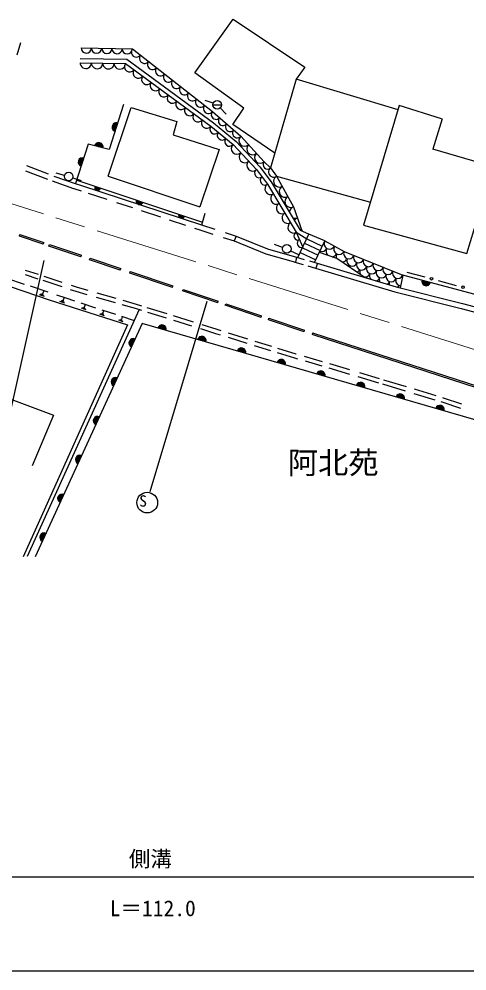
# Model space of a CAD drawing. Units: millimetres, scale not verified. Extents: x 40000 to 680000, y 20000 to 380000.
# Drawn here: x 112616 to 164550, y 205000 to 315468 of the extents above; entities that cross this region are included whole.
import ezdxf
from ezdxf.enums import TextEntityAlignment as Align

# ---------------------------------------------------------------- set-up
doc = ezdxf.new("R2010")
doc.units = ezdxf.units.MM
doc.header["$LTSCALE"] = 1000
doc.linetypes.add('CHAIN', pattern=[18.5, 12, -1.5, 3.5, -1.5])
for name, color, linetype, lineweight in [('M-BGD', 7, 'Continuous', 25), ('M-BMK', 2, 'CHAIN', 13), ('M-STR-HTXT', 7, 'Continuous', 13), ('M-STR-STR3', 7, 'Continuous', 25), ('M-STR-STRC', 7, 'Continuous', 25), ('M-TTL-BAND', 7, 'Continuous', 25)]:
    doc.layers.add(name, color=color, linetype=linetype, lineweight=lineweight)
doc.styles.add('ＭＳ ゴシック', font='')
doc.styles.get('ＭＳ ゴシック').set_extended_font_data('MS Gothic')

msp = doc.modelspace()

# ---------------------------------------------------------------- linework, layer by layer
at = {"layer": 'M-BGD'}
for p, q in [((133011, 309224), (137442, 315468)), ((137442, 315468), (145768, 309895)), ((112385, 311297), (112821, 312733)), ((119818, 312123), (125762, 312001)), ((125762, 312001), (135041, 304723)), ((119708, 310895), (125125, 310794)), ((125125, 310794), (135180, 303433)), ((119699, 310395), (124958, 310297)), ((124958, 310297), (134872, 303038)), ((145768, 309895), (144761, 308485)), ((138684, 305128), (133011, 309224)), ((144761, 308485), (141773, 298212)), ((156556, 304946), (144761, 308485)), ((135130, 305688), (134190, 306028)), ((122951, 297244), (125623, 305201)), ((124743, 305542), (123083, 300312)), ((125623, 305201), (130928, 303571)), ((135101, 305516), (136101, 305516)), ((135940, 305148), (136620, 304418)), ((137409, 303248), (138684, 305128)), ((156703, 305434), (152544, 291545)), ((161613, 303886), (156703, 305434)), ((135041, 304723), (138316, 301873)), ((161664, 303870), (160611, 300350)), ((130928, 303571), (130476, 302019)), ((134872, 303038), (137438, 300911)), ((135180, 303433), (137782, 301276)), ((142262, 299893), (137409, 303248)), ((130476, 302019), (135801, 300309)), ((138316, 301873), (141045, 298901)), ((120644, 300948), (119171, 296375)), ((123083, 300312), (120644, 300948)), ((137438, 300911), (140138, 298009)), ((137782, 301276), (140521, 298331)), ((135801, 300309), (133581, 293668)), ((167584, 298313), (160611, 300350)), ((113468, 298472), (115994, 297498)), ((140521, 298331), (141856, 296585)), ((141045, 298901), (141773, 298212)), ((164532, 288271), (167584, 298313)), ((113366, 297868), (115912, 296886)), ((116650, 297245), (119139, 296386)), ((117890, 297318), (116920, 297568)), ((122951, 297244), (133581, 293668)), ((140138, 298009), (141441, 296305)), ((141773, 298212), (142478, 297238)), ((142478, 297238), (153349, 294232)), ((142478, 297238), (144441, 293686)), ((116444, 296681), (118943, 295819)), ((118850, 297038), (119800, 296738)), ((119139, 296386), (119846, 296154)), ((119301, 296778), (133905, 291902)), ((119846, 296154), (133775, 291578)), ((141441, 296305), (144765, 290723)), ((141856, 296585), (145195, 290979)), ((118952, 295816), (119836, 295525)), ((120637, 295262), (122782, 294558)), ((123903, 294189), (125762, 293579)), ((126765, 293249), (129029, 292505)), ((133808, 291567), (134206, 292936)), ((144441, 293686), (145438, 290828)), ((130007, 292184), (131910, 291559)), ((132947, 291218), (133588, 291008)), ((133588, 291008), (135102, 290517)), ((133775, 291578), (135331, 291074)), ((136530, 290685), (137781, 290279)), ((144765, 290723), (145971, 289962)), ((144765, 290723), (145525, 289009)), ((146222, 290500), (145233, 290914)), ((152544, 291545), (164532, 288271)), ((112661, 290262), (112725, 290451)), ((115420, 289335), (112661, 290262)), ((112725, 290451), (115483, 289525)), ((115420, 289335), (115483, 289525)), ((136278, 290135), (137574, 289715)), ((137781, 290279), (137574, 289715)), ((137574, 289715), (141213, 288221)), ((137781, 290279), (141409, 288790)), ((144958, 287798), (146222, 290500)), ((145729, 289446), (147541, 288598)), ((145971, 289962), (147782, 289114)), ((148065, 289720), (146222, 290500)), ((146893, 287214), (148065, 289720)), ((148065, 289720), (150298, 288482)), ((116081, 289113), (116144, 289303)), ((119782, 287869), (116081, 289113)), ((116144, 289303), (119846, 288059)), ((141409, 288790), (144784, 287847)), ((143180, 288958), (142240, 289298)), ((144100, 288578), (145010, 288148)), ((145223, 288365), (147035, 287517)), ((145475, 288902), (147286, 288055)), ((149469, 287687), (147443, 288390)), ((150298, 288482), (157106, 285746)), ((119782, 287869), (119846, 288059)), ((120782, 287533), (120846, 287723)), ((124357, 286332), (120782, 287533)), ((120846, 287723), (124420, 286522)), ((141213, 288221), (144657, 287259)), ((144612, 287272), (145562, 286987)), ((144784, 287847), (144657, 287259)), ((144784, 287847), (145687, 287576)), ((146278, 287399), (147181, 287128)), ((152764, 285449), (149469, 287687)), ((113343, 286342), (114845, 285846)), ((124357, 286332), (124420, 286522)), ((125454, 285963), (125518, 286153)), ((125518, 286153), (130457, 284494)), ((146095, 286827), (147008, 286553)), ((147008, 286553), (156185, 283795)), ((147208, 287119), (147045, 286542)), ((147181, 287128), (156345, 284373)), ((107848, 285718), (116095, 282877)), ((111167, 285408), (113227, 284715)), ((113328, 285821), (114791, 285337)), ((115366, 285147), (117559, 284422)), ((115496, 285631), (117594, 284938)), ((130393, 284304), (125454, 285963)), ((157106, 285746), (156803, 284258)), ((173409, 281403), (157106, 285746)), ((157582, 286098), (159666, 285540)), ((161229, 285122), (163313, 284564)), ((113891, 284492), (115935, 283805)), ((115470, 283958), (115330, 283548)), ((118558, 284092), (119209, 283877)), ((118664, 284584), (119357, 284355)), ((119357, 284355), (120596, 284000)), ((130393, 284304), (130457, 284494)), ((131572, 283908), (131636, 284097)), ((135656, 282536), (131572, 283908)), ((131636, 284097), (135720, 282725)), ((156345, 284373), (164026, 282445)), ((115560, 283278), (114980, 283478)), ((115490, 283398), (115110, 283528)), ((115420, 283518), (115240, 283578)), ((116095, 282877), (125198, 279969)), ((116951, 283463), (118037, 283098)), ((117830, 283168), (117710, 282768)), ((118037, 283098), (119042, 282768)), ((119209, 283877), (120485, 283512)), ((121553, 283205), (123742, 282578)), ((121629, 283704), (123826, 283074)), ((124631, 282843), (126206, 282392)), ((156185, 283795), (163875, 281864)), ((126555, 281759), (113572, 253115)), ((117930, 282498), (117360, 282688)), ((117860, 282618), (117490, 282748)), ((117790, 282738), (117620, 282798)), ((119777, 282526), (121466, 281970)), ((120390, 281718), (119840, 281898)), ((120320, 281838), (119960, 281948)), ((120250, 281948), (120080, 281998)), ((120290, 282358), (120170, 281978)), ((122221, 281722), (123803, 281202)), ((124524, 282354), (126063, 281913)), ((126063, 281913), (126802, 281682)), ((126206, 282392), (126832, 282196)), ((127432, 282008), (129760, 281279)), ((135656, 282536), (135720, 282725)), ((136515, 282247), (136579, 282437)), ((140676, 280849), (136515, 282247)), ((136579, 282437), (140739, 281039)), ((163875, 281864), (173034, 279422)), ((164026, 282445), (173185, 280003)), ((122530, 281028), (121990, 281208)), ((122460, 281148), (122110, 281258)), ((122390, 281258), (122230, 281308)), ((122430, 281658), (122310, 281288)), ((124550, 280558), (124400, 280608)), ((124590, 280938), (124480, 280588)), ((124509, 280970), (125978, 280487)), ((127510, 281460), (129680, 280781)), ((130489, 281051), (132801, 280327)), ((140676, 280849), (140739, 281039)), ((141525, 280564), (141589, 280753)), ((141589, 280753), (145723, 279364)), ((125198, 279969), (113077, 253051)), ((126893, 280137), (114485, 253071)), ((124680, 280348), (124170, 280508)), ((124620, 280458), (124290, 280558)), ((168329, 268133), (126893, 280137)), ((130523, 280517), (132628, 279858)), ((133651, 279537), (135404, 278988)), ((133816, 280009), (135553, 279466)), ((145659, 279175), (141525, 280564)), ((135404, 278988), (135948, 278820)), ((135553, 279466), (136015, 279323)), ((136861, 279061), (139094, 278370)), ((136869, 278535), (139016, 277870)), ((145659, 279175), (145723, 279364)), ((146625, 278850), (146688, 279040)), ((146701, 278825), (146625, 278850)), ((146688, 279040), (146764, 279015)), ((179791, 268100), (146701, 278825)), ((146764, 279015), (179853, 268290)), ((139883, 277602), (141761, 277021)), ((139957, 278102), (141873, 277509)), ((142583, 277290), (144716, 276629)), ((142560, 276773), (144572, 276151)), ((144716, 276629), (144755, 276618)), ((145659, 276350), (147776, 275723)), ((144572, 276151), (144902, 276053)), ((145791, 275790), (147723, 275217)), ((148608, 275477), (150946, 274784)), ((148531, 274978), (150921, 274270)), ((151909, 273978), (154304, 273269)), ((152085, 274447), (154374, 273769)), ((105589, 273591), (116598, 269513)), ((154743, 273139), (157400, 272331)), ((154886, 273618), (157492, 272826)), ((158393, 272030), (160835, 271288)), ((158438, 272539), (160935, 271780)), ((161508, 271083), (161640, 271043)), ((161640, 271043), (163810, 270324)), ((161733, 271538), (161791, 271520)), ((161791, 271520), (163912, 270817)), ((116598, 269513), (114151, 263601))]:
    msp.add_line(p, q, dxfattribs=at)
for centre, radius in [((135601, 305516), 500), ((118367, 297183), 500), ((143652, 288792), 500), ((160447, 285331), 150), ((164094, 284355), 150)]:
    msp.add_circle(centre, radius, dxfattribs=at)
for centre, radius, start, end in [((120413, 312110), 594, 178.83086, 358.83086), ((121601, 312086), 594, 178.83086, 358.83086), ((122790, 312062), 594, 178.83086, 358.83086), ((123979, 312038), 594, 178.83086, 358.83086), ((125168, 312013), 594, 178.83086, 358.83086), ((126226, 311637), 590, 178.98724, 321.89242), ((127154, 310910), 590, 141.89242, 321.89242), ((128082, 310182), 590, 141.89242, 321.89242), ((120356, 310383), 657, 178.92717, 358.92717), ((121671, 310358), 657, 178.92717, 358.92717), ((122986, 310334), 657, 178.92717, 358.92717), ((124300, 310309), 657, 178.92717, 358.92717), ((125453, 309934), 614, 143.79067, 323.79067), ((126445, 309208), 614, 143.79067, 323.79067), ((129010, 309454), 590, 141.89242, 321.89242), ((127436, 308482), 614, 143.79067, 323.79067), ((129937, 308726), 590, 141.89242, 321.89242), ((130865, 307998), 590, 141.89242, 321.89242), ((128428, 307756), 614, 143.79067, 323.79067), ((129419, 307030), 614, 143.79067, 323.79067), ((131793, 307271), 590, 141.89242, 321.89242), ((130411, 306305), 614, 143.79067, 323.79067), ((132721, 306543), 590, 141.89242, 321.89242), ((133649, 305815), 590, 141.89242, 321.89242), ((131402, 305579), 614, 143.79067, 323.79067), ((132394, 304853), 614, 143.79067, 323.79067), ((134577, 305087), 590, 141.89242, 321.89242), ((133385, 304127), 614, 143.79067, 323.79067), ((135450, 304367), 543, 138.96465, 318.96465), ((136269, 303655), 543, 138.96465, 318.96465), ((123913, 302927), 500, 72.38184, 252.38184), ((123913, 302927), 500, 72.38184, 252.38184), ((123913, 302927), 450, 72.38184, 252.38184), ((123913, 302927), 400, 72.38184, 252.38184), ((123913, 302927), 350, 72.38184, 252.38184), ((123913, 302927), 300, 72.38184, 252.38184), ((123913, 302927), 250, 72.38184, 252.38184), ((123913, 302927), 200, 72.38184, 252.38184), ((123913, 302927), 150, 72.38184, 252.38184), ((123913, 302927), 100, 72.38184, 252.38184), ((123913, 302927), 50, 72.38184, 252.38184), ((134377, 303401), 614, 143.79067, 323.79067), ((135300, 302684), 555, 140.34306, 320.34306), ((137088, 302942), 543, 138.96465, 318.96465), ((136155, 301975), 555, 140.34306, 320.34306), ((137010, 301266), 555, 140.34306, 320.34306), ((137907, 302229), 543, 138.96465, 318.96465), ((138771, 301378), 672, 132.56335, 312.56335), ((121863, 300630), 500, 345.37913, 165.37913), ((121863, 300630), 500, 345.37913, 165.37913), ((121863, 300630), 450, 345.37913, 165.37913), ((121863, 300630), 400, 345.37913, 165.37913), ((121863, 300630), 350, 345.37913, 165.37913), ((121863, 300630), 300, 345.37913, 165.37913), ((121863, 300630), 250, 345.37913, 165.37913), ((121863, 300630), 200, 345.37913, 165.37913), ((121863, 300630), 150, 345.37913, 165.37913), ((121863, 300630), 100, 345.37913, 165.37913), ((121863, 300630), 50, 345.37913, 165.37913), ((137888, 300428), 661, 132.92997, 312.92997), ((139681, 300387), 672, 132.56335, 312.56335), ((138788, 299460), 661, 132.92997, 312.92997), ((140590, 299397), 672, 132.56335, 312.56335), ((119973, 298863), 500, 72.14968, 252.14968), ((119973, 298863), 500, 72.14968, 252.14968), ((119973, 298863), 450, 72.14968, 252.14968), ((119973, 298863), 400, 72.14968, 252.14968), ((119973, 298863), 350, 72.14968, 252.14968), ((119973, 298863), 300, 72.14968, 252.14968), ((119973, 298863), 250, 72.14968, 252.14968), ((119973, 298863), 200, 72.14968, 252.14968), ((119973, 298863), 150, 72.14968, 252.14968), ((119973, 298863), 100, 72.14968, 252.14968), ((119973, 298863), 50, 72.14968, 252.14968), ((139688, 298492), 661, 132.92997, 312.92997), ((141409, 298557), 501, 136.55555, 316.55555), ((140464, 297583), 536, 127.40536, 307.40536), ((142126, 297725), 601, 125.90972, 305.90972), ((142805, 296646), 676, 118.92673, 298.92673), ((121735, 295966), 350, 161.53413, 341.53413), ((121735, 295966), 300, 161.53413, 341.53413), ((141115, 296731), 536, 127.40536, 307.40536), ((141773, 295747), 650, 120.77454, 300.77454), ((121735, 295966), 250, 161.53413, 341.53413), ((121735, 295966), 200, 161.53413, 341.53413), ((121735, 295966), 150, 161.53413, 341.53413), ((121735, 295966), 100, 161.53413, 341.53413), ((121735, 295966), 50, 161.53413, 341.53413), ((142438, 294630), 650, 120.77454, 300.77454), ((143460, 295462), 676, 118.92673, 298.92673), ((126603, 294340), 400, 161.53413, 341.53413), ((126603, 294340), 350, 161.53413, 341.53413), ((126603, 294340), 300, 161.53413, 341.53413), ((126603, 294340), 250, 161.53413, 341.53413), ((126603, 294340), 200, 161.53413, 341.53413), ((126603, 294340), 150, 161.53413, 341.53413), ((126603, 294340), 100, 161.53413, 341.53413), ((126603, 294340), 50, 161.53413, 341.53413), ((143103, 293514), 650, 120.77454, 300.77454), ((144114, 294278), 676, 118.92673, 298.92673), ((131471, 292714), 350, 161.53413, 341.53413), ((131471, 292714), 300, 161.53413, 341.53413), ((131471, 292714), 250, 161.53413, 341.53413), ((131471, 292714), 200, 161.53413, 341.53413), ((131471, 292714), 150, 161.53413, 341.53413), ((131471, 292714), 100, 161.53413, 341.53413), ((143768, 292397), 650, 120.77454, 300.77454), ((144669, 293034), 690, 109.23067, 174.34954), ((131471, 292714), 50, 161.53413, 341.53413), ((144433, 291281), 650, 120.77454, 300.77454), ((144669, 293034), 690, 240.16964, 289.23067), ((145124, 291730), 690, 109.23067, 145.4612), ((144955, 290294), 469, 113.89619, 293.89619), ((145124, 291730), 690, 272.31351, 289.23067), ((145335, 289437), 469, 113.89619, 293.89619), ((148624, 289410), 638, 150.99821, 330.99821), ((147753, 289141), 638, 248.34356, 330.99821), ((148869, 288523), 638, 150.99821, 220.86661), ((149740, 288792), 638, 150.99821, 330.99821), ((150865, 288254), 612, 158.10298, 338.10298), ((148869, 288523), 638, 276.2368, 330.99821), ((150017, 287891), 638, 149.46833, 194.2216), ((150017, 287891), 638, 278.46869, 330.99821), ((151229, 287407), 612, 158.10298, 338.10298), ((152000, 287798), 612, 158.10298, 338.10298), ((153134, 287342), 612, 158.10298, 338.10298), ((151563, 286640), 612, 158.10298, 175.30784), ((152364, 286951), 612, 158.10298, 338.10298), ((151563, 286640), 612, 297.46734, 338.10298), ((152725, 286142), 612, 158.10298, 204.68417), ((153499, 286495), 612, 158.10298, 338.10298), ((154269, 286886), 612, 158.10298, 338.10298), ((154633, 286039), 612, 158.10298, 338.10298), ((155404, 286430), 612, 158.10298, 338.10298), ((156538, 285974), 612, 158.10298, 338.10298), ((152725, 286142), 612, 275.15305, 338.10298), ((153860, 285686), 612, 158.10298, 219.69619), ((153860, 285686), 612, 282.73634, 338.10298), ((154994, 285230), 612, 158.10298, 207.28663), ((155768, 285583), 612, 158.10298, 338.10298), ((156903, 285127), 612, 158.10298, 265.59589), ((159823, 285022), 500, 165.08303, 345.08303), ((159823, 285022), 500, 165.08303, 345.08303), ((159823, 285022), 450, 165.08303, 345.08303), ((159823, 285022), 400, 165.08303, 345.08303), ((159823, 285022), 350, 165.08303, 345.08303), ((159823, 285022), 300, 165.08303, 345.08303), ((159823, 285022), 250, 165.08303, 345.08303), ((159823, 285022), 200, 165.08303, 345.08303), ((159823, 285022), 150, 165.08303, 345.08303), ((159823, 285022), 100, 165.08303, 345.08303), ((159823, 285022), 50, 165.08303, 345.08303), ((154994, 285230), 612, 299.10395, 338.10298), ((156129, 284774), 612, 158.10298, 194.54887), ((156129, 284774), 612, 312.06264, 338.10298), ((129195, 279470), 500, 343.84404, 163.84404), ((129195, 279470), 500, 343.84404, 163.84404), ((129195, 279470), 450, 343.84404, 163.84404), ((129195, 279470), 400, 343.84404, 163.84404), ((129195, 279470), 350, 343.84404, 163.84404), ((129195, 279470), 300, 343.84404, 163.84404), ((129195, 279470), 250, 343.84404, 163.84404), ((129195, 279470), 200, 343.84404, 163.84404), ((129195, 279470), 150, 343.84404, 163.84404), ((129195, 279470), 100, 343.84404, 163.84404), ((129195, 279470), 50, 343.84404, 163.84404), ((125859, 277881), 500, 65.37223, 245.37223), ((125859, 277881), 500, 65.37223, 245.37223), ((133799, 278136), 500, 343.84404, 163.84404), ((133799, 278136), 500, 343.84404, 163.84404), ((133799, 278136), 450, 343.84404, 163.84404), ((133799, 278136), 400, 343.84404, 163.84404), ((133799, 278136), 350, 343.84404, 163.84404), ((133799, 278136), 300, 343.84404, 163.84404), ((133799, 278136), 250, 343.84404, 163.84404), ((125859, 277881), 450, 65.37223, 245.37223), ((125859, 277881), 400, 65.37223, 245.37223), ((125859, 277881), 350, 65.37223, 245.37223), ((125859, 277881), 300, 65.37223, 245.37223), ((125859, 277881), 250, 65.37223, 245.37223), ((125859, 277881), 200, 65.37223, 245.37223), ((125859, 277881), 150, 65.37223, 245.37223), ((125859, 277881), 100, 65.37223, 245.37223), ((125859, 277881), 50, 65.37223, 245.37223), ((133799, 278136), 200, 343.84404, 163.84404), ((133799, 278136), 150, 343.84404, 163.84404), ((133799, 278136), 100, 343.84404, 163.84404), ((133799, 278136), 50, 343.84404, 163.84404), ((138403, 276802), 500, 343.84404, 163.84404), ((138403, 276802), 500, 343.84404, 163.84404), ((138403, 276802), 450, 343.84404, 163.84404), ((138403, 276802), 400, 343.84404, 163.84404), ((138403, 276802), 350, 343.84404, 163.84404), ((138403, 276802), 300, 343.84404, 163.84404), ((138403, 276802), 250, 343.84404, 163.84404), ((138403, 276802), 200, 343.84404, 163.84404), ((138403, 276802), 150, 343.84404, 163.84404), ((138403, 276802), 100, 343.84404, 163.84404), ((138403, 276802), 50, 343.84404, 163.84404), ((143007, 275469), 500, 343.84404, 163.84404), ((143007, 275469), 500, 343.84404, 163.84404), ((143007, 275469), 450, 343.84404, 163.84404), ((143007, 275469), 400, 343.84404, 163.84404), ((143007, 275469), 350, 343.84404, 163.84404), ((143007, 275469), 300, 343.84404, 163.84404), ((143007, 275469), 250, 343.84404, 163.84404), ((143007, 275469), 200, 343.84404, 163.84404), ((143007, 275469), 150, 343.84404, 163.84404), ((143007, 275469), 100, 343.84404, 163.84404), ((143007, 275469), 50, 343.84404, 163.84404), ((147611, 274135), 500, 343.84404, 163.84404), ((147611, 274135), 500, 343.84404, 163.84404), ((147611, 274135), 450, 343.84404, 163.84404), ((147611, 274135), 400, 343.84404, 163.84404), ((147611, 274135), 350, 343.84404, 163.84404), ((147611, 274135), 300, 343.84404, 163.84404), ((147611, 274135), 250, 343.84404, 163.84404), ((147611, 274135), 200, 343.84404, 163.84404), ((147611, 274135), 150, 343.84404, 163.84404), ((147611, 274135), 100, 343.84404, 163.84404), ((147611, 274135), 50, 343.84404, 163.84404), ((123791, 273370), 500, 65.37223, 245.37223), ((123791, 273370), 500, 65.37223, 245.37223), ((123791, 273370), 450, 65.37223, 245.37223), ((123791, 273370), 400, 65.37223, 245.37223), ((123791, 273370), 350, 65.37223, 245.37223), ((123791, 273370), 300, 65.37223, 245.37223), ((123791, 273370), 250, 65.37223, 245.37223), ((123791, 273370), 200, 65.37223, 245.37223), ((123791, 273370), 150, 65.37223, 245.37223), ((123791, 273370), 100, 65.37223, 245.37223), ((123791, 273370), 50, 65.37223, 245.37223), ((152215, 272801), 500, 343.84404, 163.84404), ((152215, 272801), 500, 343.84404, 163.84404), ((152215, 272801), 450, 343.84404, 163.84404), ((152215, 272801), 400, 343.84404, 163.84404), ((152215, 272801), 350, 343.84404, 163.84404), ((152215, 272801), 300, 343.84404, 163.84404), ((152215, 272801), 250, 343.84404, 163.84404), ((152215, 272801), 200, 343.84404, 163.84404), ((152215, 272801), 150, 343.84404, 163.84404), ((152215, 272801), 100, 343.84404, 163.84404), ((152215, 272801), 50, 343.84404, 163.84404), ((156819, 271467), 500, 343.84404, 163.84404), ((156819, 271467), 500, 343.84404, 163.84404), ((156819, 271467), 450, 343.84404, 163.84404), ((156819, 271467), 400, 343.84404, 163.84404), ((156819, 271467), 350, 343.84404, 163.84404), ((156819, 271467), 300, 343.84404, 163.84404), ((156819, 271467), 250, 343.84404, 163.84404), ((156819, 271467), 200, 343.84404, 163.84404), ((156819, 271467), 150, 343.84404, 163.84404), ((156819, 271467), 100, 343.84404, 163.84404), ((156819, 271467), 50, 343.84404, 163.84404), ((161423, 270134), 500, 343.84404, 163.84404), ((161423, 270134), 500, 343.84404, 163.84404), ((161423, 270134), 450, 343.84404, 163.84404), ((161423, 270134), 400, 343.84404, 163.84404), ((161423, 270134), 350, 343.84404, 163.84404), ((161423, 270134), 300, 343.84404, 163.84404), ((161423, 270134), 250, 343.84404, 163.84404), ((161423, 270134), 200, 343.84404, 163.84404), ((161423, 270134), 150, 343.84404, 163.84404), ((161423, 270134), 100, 343.84404, 163.84404), ((161423, 270134), 50, 343.84404, 163.84404), ((121723, 268859), 500, 65.37223, 245.37223), ((121723, 268859), 500, 65.37223, 245.37223), ((121723, 268859), 450, 65.37223, 245.37223), ((121723, 268859), 400, 65.37223, 245.37223), ((121723, 268859), 350, 65.37223, 245.37223), ((121723, 268859), 300, 65.37223, 245.37223), ((121723, 268859), 250, 65.37223, 245.37223), ((121723, 268859), 200, 65.37223, 245.37223), ((121723, 268859), 150, 65.37223, 245.37223), ((121723, 268859), 100, 65.37223, 245.37223), ((121723, 268859), 50, 65.37223, 245.37223), ((119655, 264348), 500, 65.37223, 245.37223), ((119655, 264348), 500, 65.37223, 245.37223), ((119655, 264348), 450, 65.37223, 245.37223), ((119655, 264348), 400, 65.37223, 245.37223), ((119655, 264348), 350, 65.37223, 245.37223), ((119655, 264348), 300, 65.37223, 245.37223), ((119655, 264348), 250, 65.37223, 245.37223), ((119655, 264348), 200, 65.37223, 245.37223), ((119655, 264348), 150, 65.37223, 245.37223), ((119655, 264348), 100, 65.37223, 245.37223), ((119655, 264348), 50, 65.37223, 245.37223), ((117587, 259837), 500, 65.37223, 245.37223), ((117587, 259837), 500, 65.37223, 245.37223), ((117587, 259837), 450, 65.37223, 245.37223), ((117587, 259837), 400, 65.37223, 245.37223), ((117587, 259837), 350, 65.37223, 245.37223), ((117587, 259837), 300, 65.37223, 245.37223), ((117587, 259837), 250, 65.37223, 245.37223), ((117587, 259837), 200, 65.37223, 245.37223), ((117587, 259837), 150, 65.37223, 245.37223), ((117587, 259837), 100, 65.37223, 245.37223), ((117587, 259837), 50, 65.37223, 245.37223), ((115519, 255326), 500, 65.37223, 245.37223), ((115519, 255326), 500, 65.37223, 245.37223), ((115519, 255326), 450, 65.37223, 245.37223), ((115519, 255326), 400, 65.37223, 245.37223), ((115519, 255326), 350, 65.37223, 245.37223), ((115519, 255326), 300, 65.37223, 245.37223), ((115519, 255326), 250, 65.37223, 245.37223), ((115519, 255326), 200, 65.37223, 245.37223), ((115519, 255326), 150, 65.37223, 245.37223), ((115519, 255326), 100, 65.37223, 245.37223), ((115519, 255326), 50, 65.37223, 245.37223)]:
    msp.add_arc(centre, radius, start, end, dxfattribs=at)
at = {"layer": 'M-BMK'}
msp.add_line((86362, 302015), (167894, 276342), dxfattribs=at)
at = {"layer": 'M-STR-STR3'}
msp.add_line((185663, 215875), (73561, 215875), dxfattribs=at)
at = {"layer": 'M-STR-STRC'}
for p, q in [((109925, 262294), (115530, 287463)), ((134374, 282707), (127778, 260588))]:
    msp.add_line(p, q, dxfattribs=at)
msp.add_circle((127475, 259347), 1200, dxfattribs=at)
at = {"layer": 'M-TTL-BAND'}
msp.add_line((40000, 205000), (579000, 205000), dxfattribs=at)

# ---------------------------------------------------------------- texts
at = {"layer": 'M-STR-HTXT', "style": 'ＭＳ ゴシック'}
msp.add_text('阿北苑', height=2566, dxfattribs=at).set_placement((143792, 261928), align=Align.BOTTOM_LEFT)
at = {"layer": 'M-STR-STR3', "style": 'ＭＳ ゴシック'}
for s, p in [('側溝', (125344, 216541)), ('L＝112.0', (123127, 210808))]:
    msp.add_text(s, height=1833, dxfattribs=at).set_placement(p, align=Align.BOTTOM_LEFT)
at = {"layer": 'M-STR-STRC', "style": 'ＭＳ ゴシック'}
msp.add_text('S', height=1320, dxfattribs=at).set_placement((126547, 258484), align=Align.BOTTOM_LEFT)

doc.saveas('drawing.dxf')
